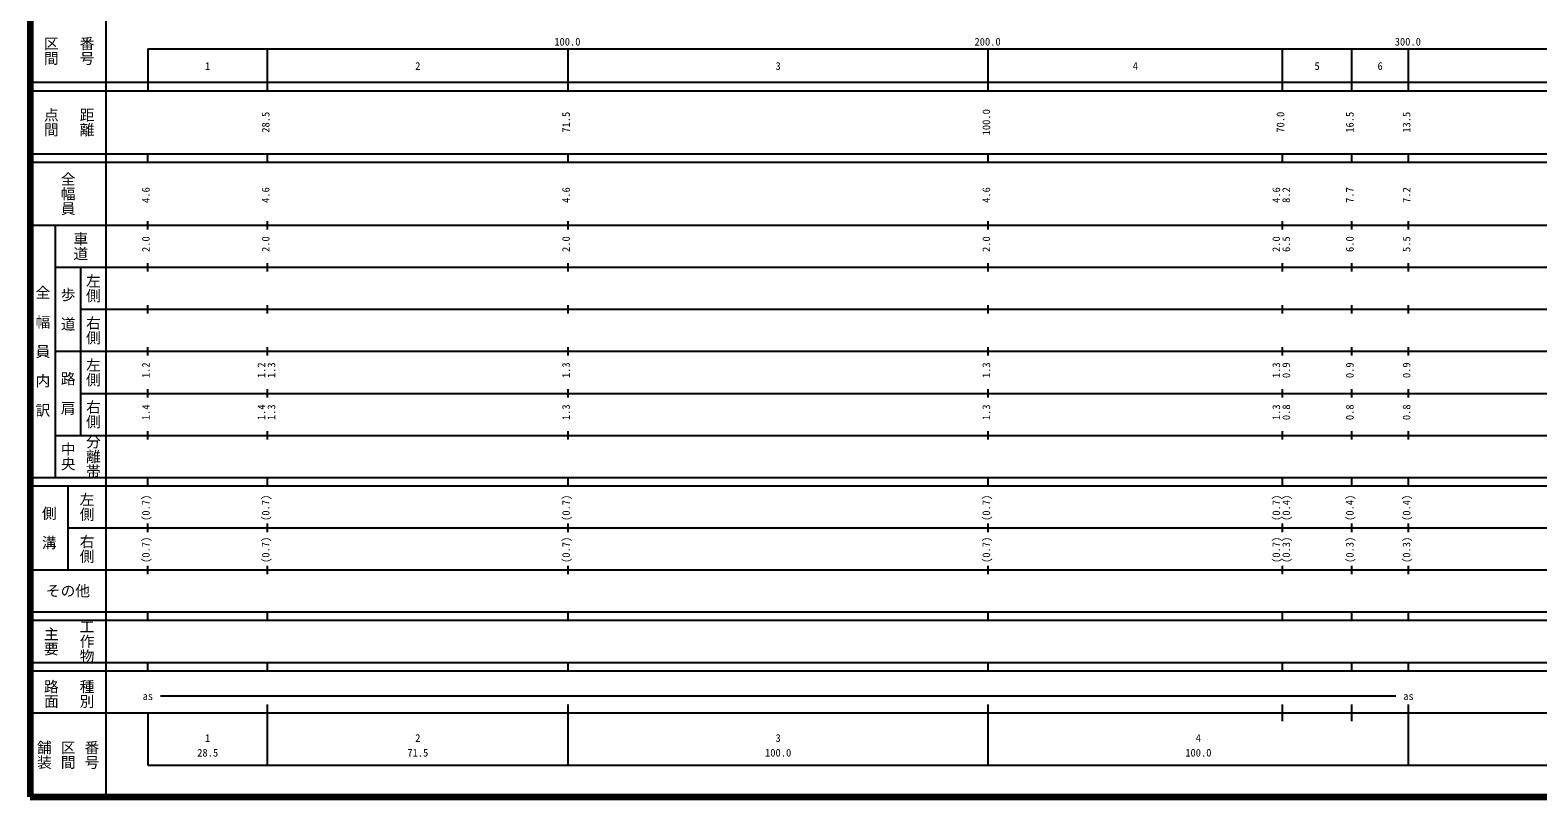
# Model space of a CAD drawing. Units: millimetres on the paper, enlarged 1000 times. Extents: x 40000 to 680000, y 20000 to 380000.
# Drawn here: x 40000 to 398787, y 20000 to 202409 of the extents above; entities that cross this region are included whole.
import ezdxf
from ezdxf.enums import TextEntityAlignment as Align

# ---------------------------------------------------------------- set-up
doc = ezdxf.new("R2010")
doc.units = ezdxf.units.MM
doc.header["$LTSCALE"] = 1000
doc.layers.add('M-TTL', color=2, linetype='Continuous', lineweight=140)
doc.layers.add('M-TTL-BAND', color=7, linetype='Continuous', lineweight=25)
doc.styles.add('@ＭＳ ゴシック', font='')
doc.styles.add('ＭＳ ゴシック', font='')
doc.styles.get('@ＭＳ ゴシック').set_extended_font_data('@MS Gothic')
doc.styles.get('ＭＳ ゴシック').set_extended_font_data('MS Gothic')

msp = doc.modelspace()

# ---------------------------------------------------------------- linework, layer by layer
at = {"layer": 'M-TTL'}
for p, q in [((40000, 380000), (40000, 20000)), ((40000, 20000), (680000, 20000))]:
    msp.add_line(p, q, dxfattribs=at)
at = {"layer": 'M-TTL-BAND'}
for p, q in [((58000, 370000), (58000, 20000)), ((68000, 198000), (579000, 198000)), ((68000, 198000), (68000, 188000)), ((96500, 188000), (96500, 198000)), ((168000, 188000), (168000, 198000)), ((268000, 188000), (268000, 198000)), ((338000, 188000), (338000, 198000)), ((354500, 188000), (354500, 198000)), ((368000, 188000), (368000, 198000)), ((40000, 190000), (579000, 190000)), ((40000, 188000), (579000, 188000)), ((40000, 173000), (579000, 173000)), ((68000, 171000), (68000, 173000)), ((96500, 171000), (96500, 173000)), ((168000, 171000), (168000, 173000)), ((268000, 171000), (268000, 173000)), ((338000, 171000), (338000, 173000)), ((354500, 171000), (354500, 173000)), ((368000, 171000), (368000, 173000)), ((40000, 171000), (579000, 171000)), ((40000, 156000), (579000, 156000)), ((46000, 96000), (46000, 156000)), ((68000, 155000), (68000, 157000)), ((96500, 155000), (96500, 157000)), ((168000, 155000), (168000, 157000)), ((268000, 155000), (268000, 157000)), ((338000, 155000), (338000, 157000)), ((354500, 155000), (354500, 157000)), ((368000, 155000), (368000, 157000)), ((46000, 146000), (579000, 146000)), ((52000, 146000), (52000, 106000)), ((68000, 145000), (68000, 147000)), ((96500, 145000), (96500, 147000)), ((168000, 145000), (168000, 147000)), ((268000, 145000), (268000, 147000)), ((338000, 145000), (338000, 147000)), ((354500, 145000), (354500, 147000)), ((368000, 145000), (368000, 147000)), ((68000, 135000), (68000, 137000)), ((96500, 135000), (96500, 137000)), ((168000, 135000), (168000, 137000)), ((268000, 135000), (268000, 137000)), ((338000, 135000), (338000, 137000)), ((354500, 135000), (354500, 137000)), ((368000, 135000), (368000, 137000)), ((52000, 136000), (579000, 136000)), ((46000, 126000), (579000, 126000)), ((68000, 125000), (68000, 127000)), ((96500, 125000), (96500, 127000)), ((168000, 125000), (168000, 127000)), ((268000, 125000), (268000, 127000)), ((338000, 125000), (338000, 127000)), ((354500, 125000), (354500, 127000)), ((368000, 125000), (368000, 127000)), ((52000, 116000), (579000, 116000)), ((68000, 115000), (68000, 117000)), ((96500, 115000), (96500, 117000)), ((168000, 115000), (168000, 117000)), ((268000, 115000), (268000, 117000)), ((338000, 115000), (338000, 117000)), ((354500, 115000), (354500, 117000)), ((368000, 115000), (368000, 117000)), ((46000, 106000), (579000, 106000)), ((68000, 105000), (68000, 107000)), ((96500, 105000), (96500, 107000)), ((168000, 105000), (168000, 107000)), ((268000, 105000), (268000, 107000)), ((338000, 105000), (338000, 107000)), ((354500, 105000), (354500, 107000)), ((368000, 105000), (368000, 107000)), ((40000, 96000), (579000, 96000)), ((40000, 94000), (579000, 94000)), ((49000, 94000), (49000, 74000)), ((68000, 94000), (68000, 96000)), ((96500, 94000), (96500, 96000)), ((168000, 94000), (168000, 96000)), ((268000, 94000), (268000, 96000)), ((338000, 94000), (338000, 96000)), ((354500, 94000), (354500, 96000)), ((368000, 94000), (368000, 96000)), ((49000, 84000), (579000, 84000)), ((68000, 83000), (68000, 85000)), ((96500, 83000), (96500, 85000)), ((168000, 83000), (168000, 85000)), ((268000, 83000), (268000, 85000)), ((338000, 83000), (338000, 85000)), ((354500, 83000), (354500, 85000)), ((368000, 83000), (368000, 85000)), ((40000, 74000), (579000, 74000)), ((68000, 73000), (68000, 75000)), ((96500, 73000), (96500, 75000)), ((168000, 73000), (168000, 75000)), ((268000, 73000), (268000, 75000)), ((338000, 73000), (338000, 75000)), ((354500, 73000), (354500, 75000)), ((368000, 73000), (368000, 75000)), ((40000, 64000), (579000, 64000)), ((40000, 62000), (579000, 62000)), ((68000, 62000), (68000, 64000)), ((96500, 62000), (96500, 64000)), ((168000, 62000), (168000, 64000)), ((268000, 62000), (268000, 64000)), ((338000, 62000), (338000, 64000)), ((354500, 62000), (354500, 64000)), ((368000, 62000), (368000, 64000)), ((40000, 52000), (579000, 52000)), ((68000, 50000), (68000, 52000)), ((96500, 50000), (96500, 52000)), ((168000, 50000), (168000, 52000)), ((268000, 50000), (268000, 52000)), ((338000, 50000), (338000, 52000)), ((354500, 50000), (354500, 52000)), ((368000, 50000), (368000, 52000)), ((40000, 50000), (579000, 50000)), ((71000, 44000), (365000, 44000)), ((40000, 40000), (579000, 40000)), ((68000, 40000), (68000, 27500)), ((96500, 27500), (96500, 42000)), ((168000, 27500), (168000, 42000)), ((268000, 27500), (268000, 42000)), ((338000, 38000), (338000, 42000)), ((354500, 38000), (354500, 42000)), ((368000, 27500), (368000, 42000)), ((68000, 27500), (579000, 27500))]:
    msp.add_line(p, q, dxfattribs=at)

# ---------------------------------------------------------------- texts
at = {"layer": 'M-TTL-BAND', "style": '@ＭＳ ゴシック'}
for s, p in [('区間', (45000, 197500)), ('番号', (53500, 197500)), ('点間', (45000, 180500)), ('距離', (53500, 180500)), ('全幅員', (49000, 163500)), ('車道', (52000, 151000)), ('左側', (55000, 141000)), ('全\u3000幅\u3000員\u3000内\u3000訳', (43000, 126000)), ('歩\u3000道', (49000, 136000)), ('右側', (55000, 131000)), ('左側', (55000, 121000)), ('路\u3000肩', (49000, 116000)), ('右側', (55000, 111000)), ('中央', (49000, 101000)), ('分離帯', (55000, 101000)), ('左側', (53500, 89000)), ('側\u3000溝', (44500, 84000)), ('右側', (53500, 79000)), ('工作物', (53500, 57000)), ('主要', (45000, 57000)), ('路面', (45000, 44500)), ('種別', (53500, 44500)), ('舗装', (43333, 30000)), ('区間', (49000, 30000)), ('番号', (54667, 30000))]:
    msp.add_text(s, height=2566, rotation=270, dxfattribs=at).set_placement(p, align=Align.MIDDLE_CENTER)
at = {"layer": 'M-TTL-BAND', "style": 'ＭＳ ゴシック'}
for s, p in [('100.0', (167844, 198195)), ('200.0', (267844, 198195)), ('300.0', (367844, 198195)), ('1', (82250, 192405)), ('2', (132250, 192405)), ('3', (218000, 192405)), ('4', (303000, 192405)), ('5', (346250, 192405)), ('6', (361250, 192405)), ('as', (68000, 42500)), ('as', (368000, 42500)), ('1', (82250, 32523)), ('2', (132250, 32523)), ('3', (218000, 32523)), ('4', (318000, 32523)), ('28.5', (82250, 29033)), ('71.5', (132250, 29033)), ('100.0', (218000, 29033)), ('100.0', (318000, 29033))]:
    msp.add_text(s, height=1833, dxfattribs=at).set_placement(p, align=Align.BOTTOM_CENTER)
for s, p in [('100.0', (269000, 180500)), ('28.5', (97500, 180500)), ('71.5', (169000, 180500)), ('70.0', (339000, 180500)), ('16.5', (355500, 180500)), ('13.5', (369000, 180500)), ('4.6', (69000, 163174)), ('4.6', (97500, 163174)), ('4.6', (169000, 163174)), ('4.6', (269000, 163174)), ('4.6', (338000, 163174)), ('8.2', (340370, 163174)), ('7.7', (355500, 163174)), ('7.2', (369000, 163174)), ('2.0', (69000, 151500)), ('2.0', (97500, 151500)), ('2.0', (169000, 151500)), ('2.0', (269000, 151500)), ('2.0', (338000, 151500)), ('6.5', (340370, 151500)), ('6.0', (355500, 151500)), ('5.5', (369000, 151500)), ('1.2', (69000, 121500)), ('1.2', (96500, 121500)), ('1.3', (98870, 121500)), ('1.3', (169000, 121500)), ('1.3', (269000, 121500)), ('1.3', (338000, 121500)), ('0.9', (340370, 121500)), ('0.9', (355500, 121500)), ('0.9', (369000, 121500)), ('1.4', (69000, 111500)), ('1.4', (96500, 111500)), ('1.3', (98870, 111500)), ('1.3', (169000, 111500)), ('1.3', (269000, 111500)), ('1.3', (338000, 111500)), ('0.8', (340370, 111500)), ('0.8', (355500, 111500)), ('0.8', (369000, 111500)), ('(0.7)', (69000, 88764)), ('(0.7)', (97500, 88764)), ('(0.7)', (169000, 88764)), ('(0.7)', (269000, 88764)), ('(0.7)', (338000, 88764)), ('(0.4)', (340370, 88764)), ('(0.4)', (355500, 88764)), ('(0.4)', (369000, 88764)), ('(0.7)', (69000, 78764)), ('(0.7)', (97500, 78764)), ('(0.7)', (169000, 78764)), ('(0.7)', (269000, 78764)), ('(0.7)', (338000, 78764)), ('(0.3)', (340370, 78764)), ('(0.3)', (355500, 78764)), ('(0.3)', (369000, 78764))]:
    msp.add_text(s, height=1833, rotation=90, dxfattribs=at).set_placement(p, align=Align.BOTTOM_CENTER)
msp.add_text('その他', height=2566, dxfattribs=at).set_placement((49000, 69000), align=Align.MIDDLE_CENTER)

doc.saveas('drawing.dxf')
